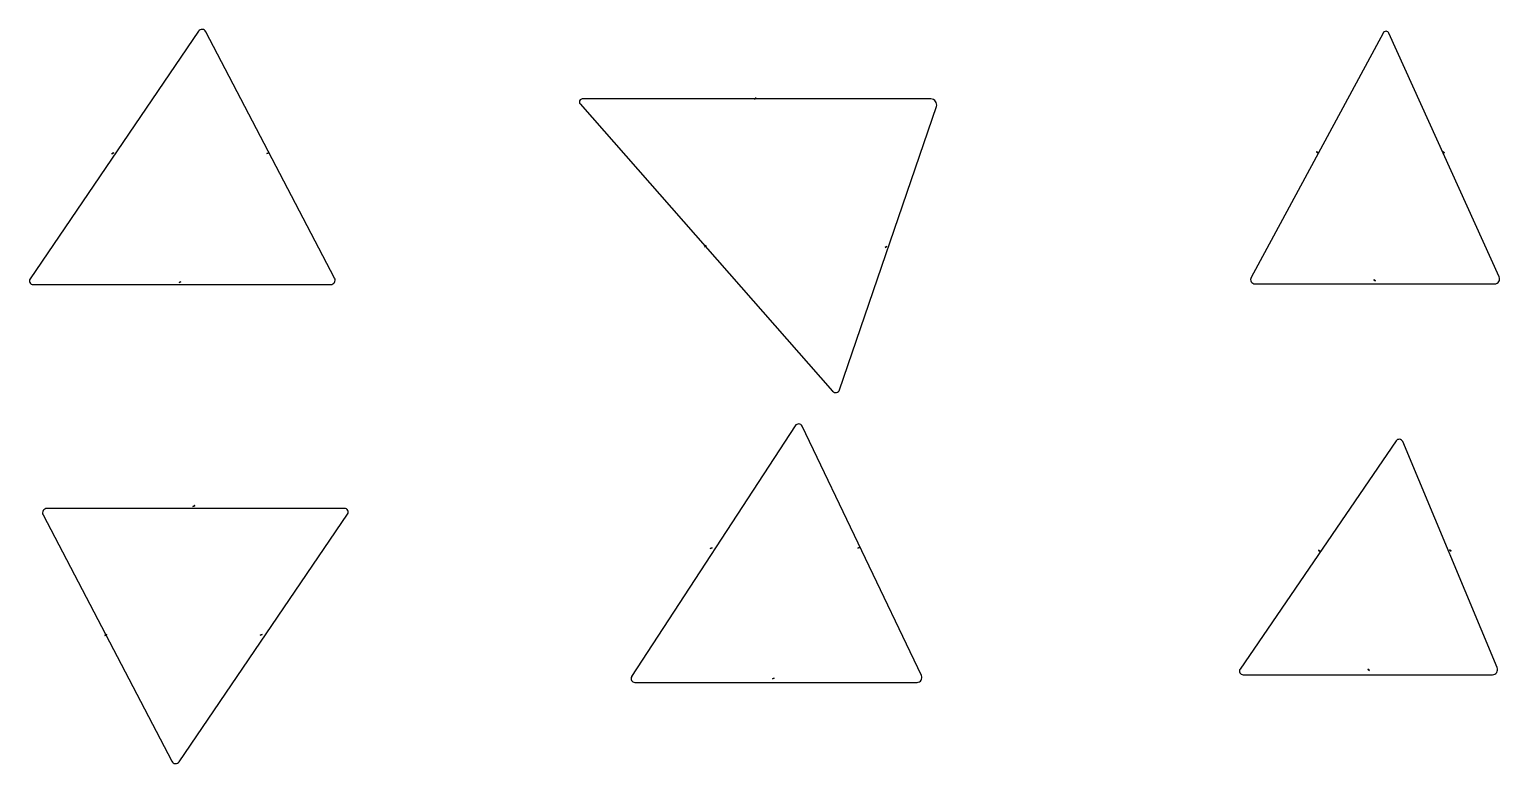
# Model space of a CAD drawing. Header units: metres. Extents: x -1 to 145, y -1 to 19.
# Drawn here: x 17.2 to 24.61, y 9.15 to 12.85 of the extents above; entities that cross this region are included whole.
import ezdxf

# ---------------------------------------------------------------- set-up
doc = ezdxf.new("R2010")
doc.units = ezdxf.units.M
doc.layers.add('LABELS', color=1, linetype='CONTINUOUS')
doc.layers.add('SHAPES', color=3, linetype='CONTINUOUS')

msp = doc.modelspace()

# ---------------------------------------------------------------- linework, layer by layer
at = {"layer": 'LABELS'}
for p, q in [((20.8525, 12.4994), (20.8609, 12.5056)), ((20.8525, 12.4994), (20.8609, 12.5056)), ((20.8525, 12.4994), (20.8609, 12.5056)), ((20.8609, 12.5056), (20.8525, 12.4994)), ((20.8525, 12.4994), (20.8609, 12.5056)), ((20.8567, 12.5025), (20.8525, 12.4994)), ((20.8567, 12.5025), (20.8525, 12.4994)), ((20.8567, 12.5025), (20.8525, 12.4994)), ((20.8525, 12.4994), (20.8567, 12.5025)), ((20.8567, 12.5025), (20.8525, 12.4994)), ((20.8525, 12.4994), (20.8567, 12.5025)), ((20.8525, 12.4994), (20.8525, 12.4994)), ((20.8525, 12.4994), (20.8525, 12.4994)), ((20.8525, 12.4994), (20.8525, 12.4994)), ((20.8609, 12.5056), (20.8567, 12.5025)), ((20.8609, 12.5056), (20.8567, 12.5025)), ((20.8567, 12.5025), (20.8609, 12.5056)), ((20.8609, 12.5056), (20.8567, 12.5025)), ((20.8567, 12.5025), (20.8609, 12.5056)), ((20.8609, 12.5056), (20.8567, 12.5025)), ((20.8567, 12.5025), (20.8609, 12.5056)), ((20.8609, 12.5056), (20.8567, 12.5025)), ((20.8567, 12.5025), (20.8609, 12.5056)), ((20.8609, 12.5056), (20.8609, 12.5056)), ((20.8609, 12.5056), (20.8609, 12.5056)), ((20.8609, 12.5056), (20.8609, 12.5056)), ((20.8609, 12.5056), (20.8609, 12.5056)), ((23.6901, 12.2313), (23.6858, 12.2342)), ((23.6858, 12.2342), (23.6858, 12.2342)), ((23.6858, 12.2342), (23.6901, 12.2313)), ((23.6858, 12.2342), (23.6943, 12.2283)), ((23.6901, 12.2313), (23.6858, 12.2342)), ((23.6858, 12.2342), (23.6858, 12.2342)), ((23.6858, 12.2342), (23.6901, 12.2313)), ((23.6901, 12.2313), (23.6858, 12.2342)), ((23.6858, 12.2342), (23.6858, 12.2342)), ((23.6858, 12.2342), (23.6901, 12.2313)), ((23.6901, 12.2313), (23.6858, 12.2342)), ((23.6901, 12.2313), (23.6858, 12.2342)), ((23.6858, 12.2342), (23.6858, 12.2342)), ((23.6858, 12.2342), (23.6901, 12.2313)), ((23.6858, 12.2342), (23.6858, 12.2342)), ((23.6858, 12.2342), (23.6943, 12.2283)), ((23.6858, 12.2342), (23.6943, 12.2283)), ((23.6901, 12.2313), (23.6858, 12.2342)), ((23.6858, 12.2342), (23.6858, 12.2342)), ((23.6858, 12.2342), (23.6901, 12.2313)), ((23.6943, 12.2283), (23.6858, 12.2342)), ((23.6858, 12.2342), (23.6858, 12.2342)), ((23.6858, 12.2342), (23.6943, 12.2283)), ((23.6943, 12.2283), (23.6858, 12.2342)), ((23.6858, 12.2342), (23.6858, 12.2342)), ((23.6858, 12.2342), (23.6943, 12.2283)), ((24.3269, 12.2319), (24.3226, 12.2349)), ((24.3226, 12.2349), (24.3226, 12.2349)), ((24.3226, 12.2349), (24.3269, 12.2319)), ((24.3226, 12.2349), (24.3312, 12.229)), ((24.3269, 12.2319), (24.3226, 12.2349)), ((24.3226, 12.2349), (24.3226, 12.2349)), ((24.3226, 12.2349), (24.3269, 12.2319)), ((24.3269, 12.2319), (24.3226, 12.2349)), ((24.3226, 12.2349), (24.3226, 12.2349)), ((24.3226, 12.2349), (24.3269, 12.2319)), ((24.3269, 12.2319), (24.3226, 12.2349)), ((24.3269, 12.2319), (24.3226, 12.2349)), ((24.3226, 12.2349), (24.3226, 12.2349)), ((24.3226, 12.2349), (24.3269, 12.2319)), ((24.3226, 12.2349), (24.3226, 12.2349)), ((24.3226, 12.2349), (24.3312, 12.229)), ((24.3226, 12.2349), (24.3312, 12.229)), ((24.3269, 12.2319), (24.3226, 12.2349)), ((24.3226, 12.2349), (24.3226, 12.2349)), ((24.3226, 12.2349), (24.3269, 12.2319)), ((24.3226, 12.2349), (24.3269, 12.2319)), ((24.3269, 12.2319), (24.3226, 12.2349)), ((24.3226, 12.2349), (24.3226, 12.2349)), ((24.3226, 12.2349), (24.3269, 12.2319)), ((17.6113, 12.2241), (17.621, 12.2279)), ((17.6113, 12.2241), (17.621, 12.2279)), ((17.6113, 12.2241), (17.621, 12.2279)), ((17.6161, 12.226), (17.6113, 12.2241)), ((17.6113, 12.2241), (17.6161, 12.226)), ((17.6161, 12.226), (17.6113, 12.2241)), ((17.6113, 12.2241), (17.6161, 12.226)), ((17.6161, 12.226), (17.6113, 12.2241)), ((17.6113, 12.2241), (17.6161, 12.226)), ((17.6161, 12.226), (17.6113, 12.2241)), ((17.6161, 12.226), (17.6113, 12.2241)), ((17.6113, 12.2241), (17.6161, 12.226)), ((17.6161, 12.226), (17.6113, 12.2241)), ((17.6113, 12.2241), (17.6161, 12.226)), ((17.6161, 12.226), (17.6113, 12.2241)), ((17.6113, 12.2241), (17.6161, 12.226)), ((17.6161, 12.226), (17.6113, 12.2241)), ((17.6113, 12.2241), (17.6113, 12.2241)), ((17.6113, 12.2241), (17.6113, 12.2241)), ((17.6113, 12.2241), (17.6113, 12.2241)), ((17.6113, 12.2241), (17.6113, 12.2241)), ((17.6113, 12.2241), (17.6113, 12.2241)), ((17.6113, 12.2241), (17.6113, 12.2241)), ((17.6113, 12.2241), (17.6113, 12.2241)), ((17.621, 12.2279), (17.6161, 12.226)), ((17.6161, 12.226), (17.621, 12.2279)), ((17.6161, 12.226), (17.621, 12.2279)), ((17.621, 12.2279), (17.6161, 12.226)), ((17.6161, 12.226), (17.621, 12.2279)), ((17.621, 12.2279), (17.6161, 12.226)), ((17.6161, 12.226), (17.621, 12.2279)), ((17.621, 12.2279), (17.6161, 12.226)), ((17.6161, 12.226), (17.621, 12.2279)), ((17.621, 12.2279), (17.6161, 12.226)), ((17.6161, 12.226), (17.621, 12.2279)), ((17.621, 12.2279), (17.6161, 12.226)), ((17.6161, 12.226), (17.621, 12.2279)), ((17.621, 12.2279), (17.6161, 12.226)), ((17.6161, 12.226), (17.621, 12.2279)), ((17.621, 12.2279), (17.6161, 12.226)), ((17.6161, 12.226), (17.621, 12.2279)), ((17.621, 12.2279), (17.6161, 12.226)), ((17.621, 12.2279), (17.621, 12.2279)), ((17.621, 12.2279), (17.621, 12.2279)), ((17.621, 12.2279), (17.621, 12.2279)), ((17.621, 12.2279), (17.621, 12.2279)), ((17.621, 12.2279), (17.621, 12.2279)), ((17.621, 12.2279), (17.621, 12.2279)), ((18.394, 12.2251), (18.4037, 12.2289)), ((18.394, 12.2251), (18.4037, 12.2289)), ((18.394, 12.2251), (18.4037, 12.2289)), ((18.4037, 12.2289), (18.394, 12.2251)), ((18.394, 12.2251), (18.4037, 12.2289)), ((18.4037, 12.2289), (18.394, 12.2251)), ((18.394, 12.2251), (18.4037, 12.2289)), ((18.3989, 12.227), (18.394, 12.2251)), ((18.394, 12.2251), (18.3989, 12.227)), ((18.3989, 12.227), (18.394, 12.2251)), ((18.394, 12.2251), (18.3989, 12.227)), ((18.3989, 12.227), (18.394, 12.2251)), ((18.394, 12.2251), (18.3989, 12.227)), ((18.3989, 12.227), (18.394, 12.2251)), ((18.3989, 12.227), (18.394, 12.2251)), ((18.394, 12.2251), (18.3989, 12.227)), ((18.3989, 12.227), (18.394, 12.2251)), ((18.394, 12.2251), (18.3989, 12.227)), ((18.394, 12.2251), (18.394, 12.2251)), ((18.394, 12.2251), (18.394, 12.2251)), ((18.394, 12.2251), (18.394, 12.2251)), ((18.394, 12.2251), (18.394, 12.2251)), ((18.394, 12.2251), (18.394, 12.2251)), ((18.394, 12.2251), (18.394, 12.2251)), ((18.394, 12.2251), (18.394, 12.2251)), ((18.394, 12.2251), (18.394, 12.2251)), ((18.4037, 12.2289), (18.3989, 12.227)), ((18.3989, 12.227), (18.4037, 12.2289)), ((18.3989, 12.227), (18.4037, 12.2289)), ((18.4037, 12.2289), (18.3989, 12.227)), ((18.3989, 12.227), (18.4037, 12.2289)), ((18.4037, 12.2289), (18.3989, 12.227)), ((18.3989, 12.227), (18.4037, 12.2289)), ((18.4037, 12.2289), (18.3989, 12.227)), ((18.3989, 12.227), (18.4037, 12.2289)), ((18.4037, 12.2289), (18.3989, 12.227)), ((18.3989, 12.227), (18.4037, 12.2289)), ((18.4037, 12.2289), (18.3989, 12.227)), ((18.3989, 12.227), (18.4037, 12.2289)), ((18.4037, 12.2289), (18.3989, 12.227)), ((18.3989, 12.227), (18.4037, 12.2289)), ((18.4037, 12.2289), (18.4037, 12.2289)), ((18.4037, 12.2289), (18.4037, 12.2289)), ((18.4037, 12.2289), (18.4037, 12.2289)), ((18.4037, 12.2289), (18.4037, 12.2289)), ((18.4037, 12.2289), (18.4037, 12.2289)), ((18.4037, 12.2289), (18.4037, 12.2289)), ((18.4037, 12.2289), (18.4037, 12.2289)), ((23.6943, 12.2283), (23.6901, 12.2313)), ((23.6901, 12.2313), (23.6943, 12.2283)), ((23.6901, 12.2313), (23.6943, 12.2283)), ((23.6943, 12.2283), (23.6901, 12.2313)), ((23.6901, 12.2313), (23.6943, 12.2283)), ((23.6943, 12.2283), (23.6901, 12.2313)), ((23.6901, 12.2313), (23.6943, 12.2283)), ((23.6943, 12.2283), (23.6901, 12.2313)), ((23.6901, 12.2313), (23.6943, 12.2283)), ((23.6943, 12.2283), (23.6901, 12.2313)), ((23.6901, 12.2313), (23.6943, 12.2283)), ((23.6943, 12.2283), (23.6901, 12.2313)), ((23.6901, 12.2313), (23.6943, 12.2283)), ((23.6943, 12.2283), (23.6901, 12.2313)), ((23.6901, 12.2313), (23.6943, 12.2283)), ((23.6943, 12.2283), (23.6943, 12.2283)), ((23.6943, 12.2283), (23.6943, 12.2283)), ((23.6943, 12.2283), (23.6943, 12.2283)), ((23.6943, 12.2283), (23.6943, 12.2283)), ((23.6943, 12.2283), (23.6943, 12.2283)), ((23.6943, 12.2283), (23.6943, 12.2283)), ((23.6943, 12.2283), (23.6943, 12.2283)), ((24.3312, 12.229), (24.3269, 12.2319)), ((24.3269, 12.2319), (24.3312, 12.229)), ((24.3269, 12.2319), (24.3312, 12.229)), ((24.3312, 12.229), (24.3269, 12.2319)), ((24.3269, 12.2319), (24.3312, 12.229)), ((24.3312, 12.229), (24.3269, 12.2319)), ((24.3269, 12.2319), (24.3312, 12.229)), ((24.3312, 12.229), (24.3269, 12.2319)), ((24.3269, 12.2319), (24.3312, 12.229)), ((24.3312, 12.229), (24.3269, 12.2319)), ((24.3269, 12.2319), (24.3312, 12.229)), ((24.3312, 12.229), (24.3269, 12.2319)), ((24.3269, 12.2319), (24.3312, 12.229)), ((24.3312, 12.229), (24.3269, 12.2319)), ((24.3269, 12.2319), (24.3312, 12.229)), ((24.3269, 12.2319), (24.3312, 12.229)), ((24.3312, 12.229), (24.3269, 12.2319)), ((24.3269, 12.2319), (24.3312, 12.229)), ((24.3312, 12.229), (24.3312, 12.229)), ((24.3312, 12.229), (24.3312, 12.229)), ((24.3312, 12.229), (24.3312, 12.229)), ((24.3312, 12.229), (24.3312, 12.229)), ((24.3312, 12.229), (24.3312, 12.229)), ((24.3312, 12.229), (24.3312, 12.229)), ((20.6, 11.7551), (20.6083, 11.7613)), ((20.6, 11.7551), (20.6083, 11.7613)), ((20.6, 11.7551), (20.6083, 11.7613)), ((20.6, 11.7551), (20.6083, 11.7613)), ((20.6042, 11.7582), (20.6, 11.7551)), ((20.6, 11.7551), (20.6042, 11.7582)), ((20.6042, 11.7582), (20.6, 11.7551)), ((20.6, 11.7551), (20.6042, 11.7582)), ((20.6042, 11.7582), (20.6, 11.7551)), ((20.6, 11.7551), (20.6042, 11.7582)), ((20.6042, 11.7582), (20.6, 11.7551)), ((20.6042, 11.7582), (20.6, 11.7551)), ((20.6, 11.7551), (20.6042, 11.7582)), ((20.6042, 11.7582), (20.6, 11.7551)), ((20.6, 11.7551), (20.6042, 11.7582)), ((20.6, 11.7551), (20.6, 11.7551)), ((20.6, 11.7551), (20.6, 11.7551)), ((20.6, 11.7551), (20.6, 11.7551)), ((20.6, 11.7551), (20.6, 11.7551)), ((20.6, 11.7551), (20.6, 11.7551)), ((20.6, 11.7551), (20.6, 11.7551)), ((20.6, 11.7551), (20.6, 11.7551)), ((20.6083, 11.7613), (20.6042, 11.7582)), ((20.6042, 11.7582), (20.6083, 11.7613)), ((20.6042, 11.7582), (20.6083, 11.7613)), ((20.6083, 11.7613), (20.6042, 11.7582)), ((20.6042, 11.7582), (20.6083, 11.7613)), ((20.6083, 11.7613), (20.6042, 11.7582)), ((20.6042, 11.7582), (20.6083, 11.7613)), ((20.6083, 11.7613), (20.6042, 11.7582)), ((20.6042, 11.7582), (20.6083, 11.7613)), ((20.6083, 11.7613), (20.6042, 11.7582)), ((20.6042, 11.7582), (20.6083, 11.7613)), ((20.6083, 11.7613), (20.6042, 11.7582)), ((20.6042, 11.7582), (20.6083, 11.7613)), ((20.6083, 11.7613), (20.6042, 11.7582)), ((20.6042, 11.7582), (20.6083, 11.7613)), ((20.6083, 11.7613), (20.6042, 11.7582)), ((20.6083, 11.7613), (20.6083, 11.7613)), ((20.6083, 11.7613), (20.6083, 11.7613)), ((20.6083, 11.7613), (20.6083, 11.7613)), ((20.6083, 11.7613), (20.6083, 11.7613)), ((20.6083, 11.7613), (20.6083, 11.7613)), ((20.6083, 11.7613), (20.6083, 11.7613)), ((21.512, 11.7516), (21.5203, 11.7578)), ((21.512, 11.7516), (21.5203, 11.7578)), ((21.512, 11.7516), (21.5203, 11.7578)), ((21.5161, 11.7547), (21.512, 11.7516)), ((21.512, 11.7516), (21.5161, 11.7547)), ((21.5161, 11.7547), (21.512, 11.7516)), ((21.512, 11.7516), (21.5161, 11.7547)), ((21.5161, 11.7547), (21.512, 11.7516)), ((21.512, 11.7516), (21.5161, 11.7547)), ((21.5161, 11.7547), (21.512, 11.7516)), ((21.5161, 11.7547), (21.512, 11.7516)), ((21.512, 11.7516), (21.5161, 11.7547)), ((21.5161, 11.7547), (21.512, 11.7516)), ((21.512, 11.7516), (21.5161, 11.7547)), ((21.5161, 11.7547), (21.512, 11.7516)), ((21.512, 11.7516), (21.5161, 11.7547)), ((21.5161, 11.7547), (21.512, 11.7516)), ((21.512, 11.7516), (21.512, 11.7516)), ((21.512, 11.7516), (21.512, 11.7516)), ((21.512, 11.7516), (21.512, 11.7516)), ((21.512, 11.7516), (21.512, 11.7516)), ((21.512, 11.7516), (21.512, 11.7516)), ((21.512, 11.7516), (21.512, 11.7516)), ((21.512, 11.7516), (21.512, 11.7516)), ((21.5203, 11.7578), (21.5161, 11.7547)), ((21.5161, 11.7547), (21.5203, 11.7578)), ((21.5161, 11.7547), (21.5203, 11.7578)), ((21.5203, 11.7578), (21.5161, 11.7547)), ((21.5161, 11.7547), (21.5203, 11.7578)), ((21.5203, 11.7578), (21.5161, 11.7547)), ((21.5161, 11.7547), (21.5203, 11.7578)), ((21.5203, 11.7578), (21.5161, 11.7547)), ((21.5161, 11.7547), (21.5203, 11.7578)), ((21.5203, 11.7578), (21.5161, 11.7547)), ((21.5161, 11.7547), (21.5203, 11.7578)), ((21.5203, 11.7578), (21.5161, 11.7547)), ((21.5161, 11.7547), (21.5203, 11.7578)), ((21.5203, 11.7578), (21.5161, 11.7547)), ((21.5161, 11.7547), (21.5203, 11.7578)), ((21.5203, 11.7578), (21.5161, 11.7547)), ((21.5161, 11.7547), (21.5203, 11.7578)), ((21.5203, 11.7578), (21.5161, 11.7547)), ((21.5203, 11.7578), (21.5203, 11.7578)), ((21.5203, 11.7578), (21.5203, 11.7578)), ((21.5203, 11.7578), (21.5203, 11.7578)), ((21.5203, 11.7578), (21.5203, 11.7578)), ((21.5203, 11.7578), (21.5203, 11.7578)), ((21.5203, 11.7578), (21.5203, 11.7578)), ((17.9504, 11.575), (17.9601, 11.5787)), ((17.9504, 11.575), (17.9601, 11.5787)), ((17.9601, 11.5787), (17.9504, 11.575)), ((17.9504, 11.575), (17.9601, 11.5787)), ((17.9552, 11.5769), (17.9504, 11.575)), ((17.9552, 11.5769), (17.9504, 11.575)), ((17.9552, 11.5769), (17.9504, 11.575)), ((17.9504, 11.575), (17.9552, 11.5769)), ((17.9552, 11.5769), (17.9504, 11.575)), ((17.9504, 11.575), (17.9552, 11.5769)), ((17.9552, 11.5769), (17.9504, 11.575)), ((17.9552, 11.5769), (17.9504, 11.575)), ((17.9504, 11.575), (17.9552, 11.5769)), ((17.9504, 11.575), (17.9504, 11.575)), ((17.9504, 11.575), (17.9504, 11.575)), ((17.9504, 11.575), (17.9504, 11.575)), ((17.9601, 11.5787), (17.9552, 11.5769)), ((17.9601, 11.5787), (17.9552, 11.5769)), ((17.9552, 11.5769), (17.9601, 11.5787)), ((17.9601, 11.5787), (17.9552, 11.5769)), ((17.9552, 11.5769), (17.9601, 11.5787)), ((17.9601, 11.5787), (17.9552, 11.5769)), ((17.9552, 11.5769), (17.9601, 11.5787)), ((17.9601, 11.5787), (17.9552, 11.5769)), ((17.9552, 11.5769), (17.9601, 11.5787)), ((17.9601, 11.5787), (17.9552, 11.5769)), ((17.9552, 11.5769), (17.9601, 11.5787)), ((17.9601, 11.5787), (17.9601, 11.5787)), ((17.9601, 11.5787), (17.9601, 11.5787)), ((17.9601, 11.5787), (17.9601, 11.5787)), ((17.9601, 11.5787), (17.9601, 11.5787)), ((23.9798, 11.5859), (23.9755, 11.5889)), ((23.9755, 11.5889), (23.9841, 11.583)), ((23.9798, 11.5859), (23.9755, 11.5889)), ((23.9798, 11.5859), (23.9755, 11.5889)), ((23.9755, 11.5889), (23.9755, 11.5889)), ((23.9755, 11.5889), (23.9798, 11.5859)), ((23.9798, 11.5859), (23.9755, 11.5889)), ((23.9755, 11.5889), (23.9755, 11.5889)), ((23.9755, 11.5889), (23.9798, 11.5859)), ((23.9798, 11.5859), (23.9755, 11.5889)), ((23.9755, 11.5889), (23.9841, 11.583)), ((23.9798, 11.5859), (23.9755, 11.5889)), ((23.9755, 11.5889), (23.9755, 11.5889)), ((23.9755, 11.5889), (23.9798, 11.5859)), ((23.9841, 11.583), (23.9755, 11.5889)), ((23.9755, 11.5889), (23.9755, 11.5889)), ((23.9755, 11.5889), (23.9841, 11.583)), ((23.9798, 11.5859), (23.9755, 11.5889)), ((23.9841, 11.583), (23.9798, 11.5859)), ((23.9841, 11.583), (23.9798, 11.5859)), ((23.9798, 11.5859), (23.9841, 11.583)), ((23.9841, 11.583), (23.9798, 11.5859)), ((23.9798, 11.5859), (23.9841, 11.583)), ((23.9841, 11.583), (23.9798, 11.5859)), ((23.9798, 11.5859), (23.9841, 11.583)), ((23.9841, 11.583), (23.9798, 11.5859)), ((23.9798, 11.5859), (23.9841, 11.583)), ((23.9841, 11.583), (23.9798, 11.5859)), ((23.9798, 11.5859), (23.9841, 11.583)), ((23.9841, 11.583), (23.9798, 11.5859)), ((23.9841, 11.583), (23.9841, 11.583)), ((23.9841, 11.583), (23.9841, 11.583)), ((23.9841, 11.583), (23.9841, 11.583)), ((23.9841, 11.583), (23.9841, 11.583)), ((18.0208, 10.446), (18.0306, 10.4498)), ((18.0208, 10.446), (18.0306, 10.4498)), ((18.0306, 10.4498), (18.0208, 10.446)), ((18.0208, 10.446), (18.0306, 10.4498)), ((18.0257, 10.4479), (18.0208, 10.446)), ((18.0257, 10.4479), (18.0208, 10.446)), ((18.0257, 10.4479), (18.0208, 10.446)), ((18.0208, 10.446), (18.0257, 10.4479)), ((18.0257, 10.4479), (18.0208, 10.446)), ((18.0208, 10.446), (18.0257, 10.4479)), ((18.0257, 10.4479), (18.0208, 10.446)), ((18.0257, 10.4479), (18.0208, 10.446)), ((18.0208, 10.446), (18.0257, 10.4479)), ((18.0208, 10.446), (18.0208, 10.446)), ((18.0208, 10.446), (18.0208, 10.446)), ((18.0208, 10.446), (18.0208, 10.446)), ((18.0306, 10.4498), (18.0257, 10.4479)), ((18.0306, 10.4498), (18.0257, 10.4479)), ((18.0257, 10.4479), (18.0306, 10.4498)), ((18.0306, 10.4498), (18.0257, 10.4479)), ((18.0257, 10.4479), (18.0306, 10.4498)), ((18.0306, 10.4498), (18.0257, 10.4479)), ((18.0257, 10.4479), (18.0306, 10.4498)), ((18.0306, 10.4498), (18.0257, 10.4479)), ((18.0257, 10.4479), (18.0306, 10.4498)), ((18.0306, 10.4498), (18.0257, 10.4479)), ((18.0257, 10.4479), (18.0306, 10.4498)), ((18.0306, 10.4498), (18.0306, 10.4498)), ((18.0306, 10.4498), (18.0306, 10.4498)), ((18.0306, 10.4498), (18.0306, 10.4498)), ((18.0306, 10.4498), (18.0306, 10.4498)), ((20.6288, 10.2339), (20.6385, 10.2378)), ((20.6385, 10.2378), (20.6288, 10.2339)), ((20.6288, 10.2339), (20.6385, 10.2378)), ((20.6288, 10.2339), (20.6385, 10.2378)), ((20.6288, 10.2339), (20.6385, 10.2378)), ((20.6336, 10.2358), (20.6288, 10.2339)), ((20.6288, 10.2339), (20.6336, 10.2358)), ((20.6336, 10.2358), (20.6288, 10.2339)), ((20.6288, 10.2339), (20.6336, 10.2358)), ((20.6336, 10.2358), (20.6288, 10.2339)), ((20.6336, 10.2358), (20.6288, 10.2339)), ((20.6288, 10.2339), (20.6336, 10.2358)), ((20.6336, 10.2358), (20.6288, 10.2339)), ((20.6288, 10.2339), (20.6336, 10.2358)), ((20.6336, 10.2358), (20.6288, 10.2339)), ((20.6336, 10.2358), (20.6288, 10.2339)), ((20.6288, 10.2339), (20.6336, 10.2358)), ((20.6288, 10.2339), (20.6288, 10.2339)), ((20.6288, 10.2339), (20.6288, 10.2339)), ((20.6288, 10.2339), (20.6288, 10.2339)), ((20.6288, 10.2339), (20.6288, 10.2339)), ((20.6288, 10.2339), (20.6288, 10.2339)), ((20.6288, 10.2339), (20.6288, 10.2339)), ((20.6288, 10.2339), (20.6288, 10.2339)), ((20.6385, 10.2378), (20.6336, 10.2358)), ((20.6336, 10.2358), (20.6385, 10.2378)), ((20.6336, 10.2358), (20.6385, 10.2378)), ((20.6385, 10.2378), (20.6336, 10.2358)), ((20.6336, 10.2358), (20.6385, 10.2378)), ((20.6385, 10.2378), (20.6336, 10.2358)), ((20.6336, 10.2358), (20.6385, 10.2378)), ((20.6385, 10.2378), (20.6336, 10.2358)), ((20.6336, 10.2358), (20.6385, 10.2378)), ((20.6385, 10.2378), (20.6336, 10.2358)), ((20.6336, 10.2358), (20.6385, 10.2378)), ((20.6385, 10.2378), (20.6336, 10.2358)), ((20.6336, 10.2358), (20.6385, 10.2378)), ((20.6385, 10.2378), (20.6336, 10.2358)), ((20.6336, 10.2358), (20.6385, 10.2378)), ((20.6385, 10.2378), (20.6336, 10.2358)), ((20.6385, 10.2378), (20.6385, 10.2378)), ((20.6385, 10.2378), (20.6385, 10.2378)), ((20.6385, 10.2378), (20.6385, 10.2378)), ((20.6385, 10.2378), (20.6385, 10.2378)), ((20.6385, 10.2378), (20.6385, 10.2378)), ((20.6385, 10.2378), (20.6385, 10.2378)), ((21.3728, 10.235), (21.3825, 10.239)), ((21.3825, 10.239), (21.3728, 10.235)), ((21.3728, 10.235), (21.3825, 10.239)), ((21.3728, 10.235), (21.3825, 10.239)), ((21.3825, 10.239), (21.3728, 10.235)), ((21.3728, 10.235), (21.3825, 10.239)), ((21.3825, 10.239), (21.3728, 10.235)), ((21.3728, 10.235), (21.3825, 10.239)), ((21.3777, 10.237), (21.3728, 10.235)), ((21.3728, 10.235), (21.3777, 10.237)), ((21.3777, 10.237), (21.3728, 10.235)), ((21.3728, 10.235), (21.3777, 10.237)), ((21.3777, 10.237), (21.3728, 10.235)), ((21.3777, 10.237), (21.3728, 10.235)), ((21.3728, 10.235), (21.3777, 10.237)), ((21.3777, 10.237), (21.3728, 10.235)), ((21.3728, 10.235), (21.3777, 10.237)), ((21.3777, 10.237), (21.3728, 10.235)), ((21.3777, 10.237), (21.3728, 10.235)), ((21.3728, 10.235), (21.3777, 10.237)), ((21.3728, 10.235), (21.3728, 10.235)), ((21.3728, 10.235), (21.3728, 10.235)), ((21.3728, 10.235), (21.3728, 10.235)), ((21.3728, 10.235), (21.3728, 10.235)), ((21.3728, 10.235), (21.3728, 10.235)), ((21.3728, 10.235), (21.3728, 10.235)), ((21.3728, 10.235), (21.3728, 10.235)), ((21.3728, 10.235), (21.3728, 10.235)), ((21.3825, 10.239), (21.3777, 10.237)), ((21.3777, 10.237), (21.3825, 10.239)), ((21.3777, 10.237), (21.3825, 10.239)), ((21.3825, 10.239), (21.3777, 10.237)), ((21.3777, 10.237), (21.3825, 10.239)), ((21.3825, 10.239), (21.3777, 10.237)), ((21.3777, 10.237), (21.3825, 10.239)), ((21.3825, 10.239), (21.3777, 10.237)), ((21.3777, 10.237), (21.3825, 10.239)), ((21.3825, 10.239), (21.3777, 10.237)), ((21.3777, 10.237), (21.3825, 10.239)), ((21.3825, 10.239), (21.3777, 10.237)), ((21.3777, 10.237), (21.3825, 10.239)), ((21.3825, 10.239), (21.3777, 10.237)), ((21.3777, 10.237), (21.3825, 10.239)), ((21.3825, 10.239), (21.3825, 10.239)), ((21.3825, 10.239), (21.3825, 10.239)), ((21.3825, 10.239), (21.3825, 10.239)), ((21.3825, 10.239), (21.3825, 10.239)), ((21.3825, 10.239), (21.3825, 10.239)), ((21.3825, 10.239), (21.3825, 10.239)), ((21.3825, 10.239), (21.3825, 10.239)), ((23.7001, 10.2221), (23.6959, 10.2253)), ((23.6959, 10.2253), (23.6959, 10.2253)), ((23.6959, 10.2253), (23.7001, 10.2221)), ((23.6959, 10.2253), (23.7042, 10.219)), ((23.7001, 10.2221), (23.6959, 10.2253)), ((23.6959, 10.2253), (23.6959, 10.2253)), ((23.6959, 10.2253), (23.7001, 10.2221)), ((23.7042, 10.219), (23.6959, 10.2253)), ((23.6959, 10.2253), (23.6959, 10.2253)), ((23.6959, 10.2253), (23.7042, 10.219)), ((23.7001, 10.2221), (23.6959, 10.2253)), ((23.7001, 10.2221), (23.6959, 10.2253)), ((23.6959, 10.2253), (23.6959, 10.2253)), ((23.6959, 10.2253), (23.7001, 10.2221)), ((23.7001, 10.2221), (23.6959, 10.2253)), ((23.6959, 10.2253), (23.6959, 10.2253)), ((23.6959, 10.2253), (23.7001, 10.2221)), ((23.7001, 10.2221), (23.6959, 10.2253)), ((23.6959, 10.2253), (23.7042, 10.219)), ((23.7001, 10.2221), (23.6959, 10.2253)), ((23.6959, 10.2253), (23.6959, 10.2253)), ((23.6959, 10.2253), (23.7001, 10.2221)), ((23.7042, 10.219), (23.6959, 10.2253)), ((23.6959, 10.2253), (23.6959, 10.2253)), ((23.6959, 10.2253), (23.7042, 10.219)), ((23.7042, 10.219), (23.6959, 10.2253)), ((23.6959, 10.2253), (23.6959, 10.2253)), ((23.6959, 10.2253), (23.7042, 10.219)), ((23.7042, 10.219), (23.7001, 10.2221)), ((23.7001, 10.2221), (23.7042, 10.219)), ((23.7001, 10.2221), (23.7042, 10.219)), ((23.7042, 10.219), (23.7001, 10.2221)), ((23.7001, 10.2221), (23.7042, 10.219)), ((23.7042, 10.219), (23.7001, 10.2221)), ((23.7001, 10.2221), (23.7042, 10.219)), ((23.7042, 10.219), (23.7001, 10.2221)), ((23.7001, 10.2221), (23.7042, 10.219)), ((23.7042, 10.219), (23.7001, 10.2221)), ((23.7001, 10.2221), (23.7042, 10.219)), ((23.7042, 10.219), (23.7001, 10.2221)), ((23.7001, 10.2221), (23.7042, 10.219)), ((23.7042, 10.219), (23.7001, 10.2221)), ((23.7001, 10.2221), (23.7042, 10.219)), ((23.7042, 10.219), (23.7042, 10.219)), ((23.7042, 10.219), (23.7042, 10.219)), ((23.7042, 10.219), (23.7042, 10.219)), ((23.7042, 10.219), (23.7042, 10.219)), ((23.7042, 10.219), (23.7042, 10.219)), ((23.7042, 10.219), (23.7042, 10.219)), ((23.7042, 10.219), (23.7042, 10.219)), ((24.3618, 10.224), (24.3576, 10.2272)), ((24.3576, 10.2272), (24.3576, 10.2272)), ((24.3576, 10.2272), (24.3618, 10.224)), ((24.3576, 10.2272), (24.3659, 10.2208)), ((24.3618, 10.224), (24.3576, 10.2272)), ((24.3576, 10.2272), (24.3576, 10.2272)), ((24.3576, 10.2272), (24.3618, 10.224)), ((24.3659, 10.2208), (24.3576, 10.2272)), ((24.3576, 10.2272), (24.3576, 10.2272)), ((24.3576, 10.2272), (24.3659, 10.2208)), ((24.3618, 10.224), (24.3576, 10.2272)), ((24.3618, 10.224), (24.3576, 10.2272)), ((24.3576, 10.2272), (24.3576, 10.2272)), ((24.3576, 10.2272), (24.3618, 10.224)), ((24.3618, 10.224), (24.3576, 10.2272)), ((24.3576, 10.2272), (24.3576, 10.2272)), ((24.3576, 10.2272), (24.3618, 10.224)), ((24.3618, 10.224), (24.3576, 10.2272)), ((24.3576, 10.2272), (24.3659, 10.2208)), ((24.3576, 10.2272), (24.3618, 10.224)), ((24.3618, 10.224), (24.3576, 10.2272)), ((24.3576, 10.2272), (24.3659, 10.2208)), ((24.3576, 10.2272), (24.3618, 10.224)), ((24.3618, 10.224), (24.3576, 10.2272)), ((24.3576, 10.2272), (24.3659, 10.2208)), ((24.3659, 10.2208), (24.3618, 10.224)), ((24.3618, 10.224), (24.3659, 10.2208)), ((24.3618, 10.224), (24.3659, 10.2208)), ((24.3659, 10.2208), (24.3618, 10.224)), ((24.3618, 10.224), (24.3659, 10.2208)), ((24.3659, 10.2208), (24.3618, 10.224)), ((24.3618, 10.224), (24.3659, 10.2208)), ((24.3659, 10.2208), (24.3618, 10.224)), ((24.3618, 10.224), (24.3659, 10.2208)), ((24.3659, 10.2208), (24.3618, 10.224)), ((24.3618, 10.224), (24.3659, 10.2208)), ((24.3659, 10.2208), (24.3618, 10.224)), ((24.3618, 10.224), (24.3618, 10.224)), ((24.3618, 10.224), (24.3618, 10.224)), ((24.3659, 10.2208), (24.3659, 10.2208)), ((24.3659, 10.2208), (24.3659, 10.2208)), ((24.3659, 10.2208), (24.3659, 10.2208)), ((24.3659, 10.2208), (24.3659, 10.2208)), ((17.5772, 9.7958), (17.5869, 9.7996)), ((17.5869, 9.7996), (17.5772, 9.7958)), ((17.5772, 9.7958), (17.5869, 9.7996)), ((17.5772, 9.7958), (17.5869, 9.7996)), ((17.582, 9.7977), (17.5772, 9.7958)), ((17.5772, 9.7958), (17.582, 9.7977)), ((17.582, 9.7977), (17.5772, 9.7958)), ((17.5772, 9.7958), (17.582, 9.7977)), ((17.582, 9.7977), (17.5772, 9.7958)), ((17.582, 9.7977), (17.5772, 9.7958)), ((17.5772, 9.7958), (17.582, 9.7977)), ((17.582, 9.7977), (17.5772, 9.7958)), ((17.5772, 9.7958), (17.582, 9.7977)), ((17.582, 9.7977), (17.5772, 9.7958)), ((17.582, 9.7977), (17.5772, 9.7958)), ((17.5772, 9.7958), (17.582, 9.7977)), ((17.582, 9.7977), (17.5772, 9.7958)), ((17.5772, 9.7958), (17.582, 9.7977)), ((17.582, 9.7977), (17.5772, 9.7958)), ((17.5772, 9.7958), (17.5772, 9.7958)), ((17.5772, 9.7958), (17.5772, 9.7958)), ((17.5772, 9.7958), (17.5772, 9.7958)), ((17.5772, 9.7958), (17.5772, 9.7958)), ((17.5772, 9.7958), (17.5772, 9.7958)), ((17.5772, 9.7958), (17.5772, 9.7958)), ((17.5772, 9.7958), (17.5772, 9.7958)), ((17.5869, 9.7996), (17.582, 9.7977)), ((17.582, 9.7977), (17.5869, 9.7996)), ((17.582, 9.7977), (17.5869, 9.7996)), ((17.5869, 9.7996), (17.582, 9.7977)), ((17.582, 9.7977), (17.5869, 9.7996)), ((17.5869, 9.7996), (17.582, 9.7977)), ((17.582, 9.7977), (17.5869, 9.7996)), ((17.5869, 9.7996), (17.582, 9.7977)), ((17.582, 9.7977), (17.5869, 9.7996)), ((17.5869, 9.7996), (17.582, 9.7977)), ((17.582, 9.7977), (17.5869, 9.7996)), ((17.5869, 9.7996), (17.582, 9.7977)), ((17.582, 9.7977), (17.5869, 9.7996)), ((17.5869, 9.7996), (17.582, 9.7977)), ((17.582, 9.7977), (17.5869, 9.7996)), ((17.5869, 9.7996), (17.582, 9.7977)), ((17.582, 9.7977), (17.5869, 9.7996)), ((17.5869, 9.7996), (17.582, 9.7977)), ((17.5869, 9.7996), (17.5869, 9.7996)), ((17.5869, 9.7996), (17.5869, 9.7996)), ((17.5869, 9.7996), (17.5869, 9.7996)), ((17.5869, 9.7996), (17.5869, 9.7996)), ((17.5869, 9.7996), (17.5869, 9.7996)), ((17.5869, 9.7996), (17.5869, 9.7996)), ((18.36, 9.7969), (18.3697, 9.8006)), ((18.3697, 9.8006), (18.36, 9.7969)), ((18.36, 9.7969), (18.3697, 9.8006)), ((18.36, 9.7969), (18.3697, 9.8006)), ((18.36, 9.7969), (18.3697, 9.8006)), ((18.3648, 9.7987), (18.36, 9.7969)), ((18.36, 9.7969), (18.3648, 9.7987)), ((18.3648, 9.7987), (18.36, 9.7969)), ((18.36, 9.7969), (18.3648, 9.7987)), ((18.3648, 9.7987), (18.36, 9.7969)), ((18.3648, 9.7987), (18.36, 9.7969)), ((18.36, 9.7969), (18.3648, 9.7987)), ((18.3648, 9.7987), (18.36, 9.7969)), ((18.36, 9.7969), (18.3648, 9.7987)), ((18.3648, 9.7987), (18.36, 9.7969)), ((18.3648, 9.7987), (18.36, 9.7969)), ((18.36, 9.7969), (18.3648, 9.7987)), ((18.36, 9.7969), (18.36, 9.7969)), ((18.36, 9.7969), (18.36, 9.7969)), ((18.36, 9.7969), (18.36, 9.7969)), ((18.36, 9.7969), (18.36, 9.7969)), ((18.36, 9.7969), (18.36, 9.7969)), ((18.36, 9.7969), (18.36, 9.7969)), ((18.36, 9.7969), (18.36, 9.7969)), ((18.3697, 9.8006), (18.3648, 9.7987)), ((18.3648, 9.7987), (18.3697, 9.8006)), ((18.3648, 9.7987), (18.3697, 9.8006)), ((18.3697, 9.8006), (18.3648, 9.7987)), ((18.3648, 9.7987), (18.3697, 9.8006)), ((18.3697, 9.8006), (18.3648, 9.7987)), ((18.3648, 9.7987), (18.3697, 9.8006)), ((18.3697, 9.8006), (18.3648, 9.7987)), ((18.3648, 9.7987), (18.3697, 9.8006)), ((18.3697, 9.8006), (18.3648, 9.7987)), ((18.3648, 9.7987), (18.3697, 9.8006)), ((18.3697, 9.8006), (18.3648, 9.7987)), ((18.3648, 9.7987), (18.3697, 9.8006)), ((18.3697, 9.8006), (18.3648, 9.7987)), ((18.3648, 9.7987), (18.3697, 9.8006)), ((18.3697, 9.8006), (18.3648, 9.7987)), ((18.3697, 9.8006), (18.3697, 9.8006)), ((18.3697, 9.8006), (18.3697, 9.8006)), ((18.3697, 9.8006), (18.3697, 9.8006)), ((18.3697, 9.8006), (18.3697, 9.8006)), ((18.3697, 9.8006), (18.3697, 9.8006)), ((18.3697, 9.8006), (18.3697, 9.8006)), ((20.9425, 9.5758), (20.9522, 9.5797)), ((20.9522, 9.5797), (20.9425, 9.5758)), ((20.9425, 9.5758), (20.9522, 9.5797)), ((20.9425, 9.5758), (20.9522, 9.5797)), ((20.9522, 9.5797), (20.9425, 9.5758)), ((20.9425, 9.5758), (20.9522, 9.5797)), ((20.9474, 9.5777), (20.9425, 9.5758)), ((20.9474, 9.5777), (20.9425, 9.5758)), ((20.9474, 9.5777), (20.9425, 9.5758)), ((20.9425, 9.5758), (20.9474, 9.5777)), ((20.9474, 9.5777), (20.9425, 9.5758)), ((20.9474, 9.5777), (20.9425, 9.5758)), ((20.9425, 9.5758), (20.9474, 9.5777)), ((20.9425, 9.5758), (20.9425, 9.5758)), ((20.9425, 9.5758), (20.9425, 9.5758)), ((20.9425, 9.5758), (20.9425, 9.5758)), ((20.9522, 9.5797), (20.9474, 9.5777)), ((20.9522, 9.5797), (20.9474, 9.5777)), ((20.9474, 9.5777), (20.9522, 9.5797)), ((20.9522, 9.5797), (20.9474, 9.5777)), ((20.9474, 9.5777), (20.9522, 9.5797)), ((20.9522, 9.5797), (20.9474, 9.5777)), ((20.9474, 9.5777), (20.9522, 9.5797)), ((20.9522, 9.5797), (20.9474, 9.5777)), ((20.9474, 9.5777), (20.9522, 9.5797)), ((20.9522, 9.5797), (20.9522, 9.5797)), ((20.9522, 9.5797), (20.9522, 9.5797)), ((20.9522, 9.5797), (20.9522, 9.5797)), ((20.9522, 9.5797), (20.9522, 9.5797)), ((23.9493, 9.6217), (23.9452, 9.6249)), ((23.9452, 9.6249), (23.9534, 9.6185)), ((23.9493, 9.6217), (23.9452, 9.6249)), ((23.9493, 9.6217), (23.9452, 9.6249)), ((23.9452, 9.6249), (23.9452, 9.6249)), ((23.9452, 9.6249), (23.9493, 9.6217)), ((23.9534, 9.6185), (23.9452, 9.6249)), ((23.9452, 9.6249), (23.9452, 9.6249)), ((23.9452, 9.6249), (23.9534, 9.6185)), ((23.9493, 9.6217), (23.9452, 9.6249)), ((23.9452, 9.6249), (23.9534, 9.6185)), ((23.9493, 9.6217), (23.9452, 9.6249)), ((23.9452, 9.6249), (23.9452, 9.6249)), ((23.9452, 9.6249), (23.9493, 9.6217)), ((23.9534, 9.6185), (23.9452, 9.6249)), ((23.9452, 9.6249), (23.9452, 9.6249)), ((23.9452, 9.6249), (23.9534, 9.6185)), ((23.9493, 9.6217), (23.9452, 9.6249)), ((23.9534, 9.6185), (23.9493, 9.6217)), ((23.9534, 9.6185), (23.9493, 9.6217)), ((23.9493, 9.6217), (23.9534, 9.6185)), ((23.9534, 9.6185), (23.9493, 9.6217)), ((23.9493, 9.6217), (23.9534, 9.6185)), ((23.9534, 9.6185), (23.9493, 9.6217)), ((23.9493, 9.6217), (23.9534, 9.6185)), ((23.9534, 9.6185), (23.9493, 9.6217)), ((23.9493, 9.6217), (23.9534, 9.6185)), ((23.9534, 9.6185), (23.9493, 9.6217)), ((23.9534, 9.6185), (23.9534, 9.6185)), ((23.9534, 9.6185), (23.9534, 9.6185)), ((23.9534, 9.6185), (23.9534, 9.6185)), ((23.9534, 9.6185), (23.9534, 9.6185))]:
    msp.add_line(p, q, dxfattribs=at)
at = {"layer": 'SHAPES'}
for p, q in [((18.0486, 12.8411), (17.1992, 11.5931)), ((18.7352, 11.5973), (18.0863, 12.8389)), ((24.0219, 12.8324), (23.3568, 11.6)), ((24.6076, 11.6025), (24.0517, 12.8314)), ((19.9729, 12.4757), (21.2461, 11.0268)), ((21.7423, 12.4999), (19.9839, 12.4999)), ((21.2817, 11.0339), (21.7697, 12.4616)), ((23.376, 11.5677), (24.5851, 11.5677)), ((17.2143, 11.5646), (18.7153, 11.5646)), ((21.0577, 10.8525), (20.233, 9.588)), ((21.6939, 9.5927), (21.0925, 10.8502)), ((24.0881, 10.7759), (23.3008, 9.6257)), ((24.5977, 9.6331), (24.1214, 10.7725)), ((17.2648, 10.4027), (17.9137, 9.1611)), ((18.7857, 10.4354), (17.2847, 10.4354)), ((17.9514, 9.1589), (18.8008, 10.4069)), ((23.3159, 9.5972), (24.5738, 9.5972)), ((20.2489, 9.5587), (21.6725, 9.5587))]:
    msp.add_line(p, q, dxfattribs=at)
for centre, radius, start, end in [((18.0668, 12.8287), 0.022, -332.4093, -214.24097), ((24.0365, 12.8245), 0.0166, -335.65891, -208.35496), ((19.9839, 12.4853), 0.0146, -269.99999, -138.69092), ((21.7423, 12.471), 0.029, -378.87267, -270), ((17.2143, 11.5828), 0.0183, -214.24097, -90), ((18.7153, 11.5869), 0.0224, -90, 27.5907), ((23.376, 11.5896), 0.0219, -208.35496, -90), ((24.5851, 11.5924), 0.0247, -90, 24.34109), ((21.2619, 11.0407), 0.0209, -138.69092, -18.87266), ((21.0745, 10.8416), 0.02, -334.44003, -213.11134), ((24.1038, 10.7651), 0.0191, -337.31347, -214.38876), ((17.2847, 10.4131), 0.0224, -270, -152.4093), ((18.7857, 10.4172), 0.0183, -34.24097, 90), ((20.2489, 9.5776), 0.0189, -213.11134, -90), ((21.6725, 9.5824), 0.0238, -90, 25.55997), ((23.3159, 9.6154), 0.0182, -214.38876, -90), ((24.5738, 9.6231), 0.0259, -90, 22.68653), ((17.9332, 9.1713), 0.022, -152.4093, -34.24097)]:
    msp.add_arc(centre, radius, start, end, dxfattribs=at)

doc.saveas('drawing.dxf')
